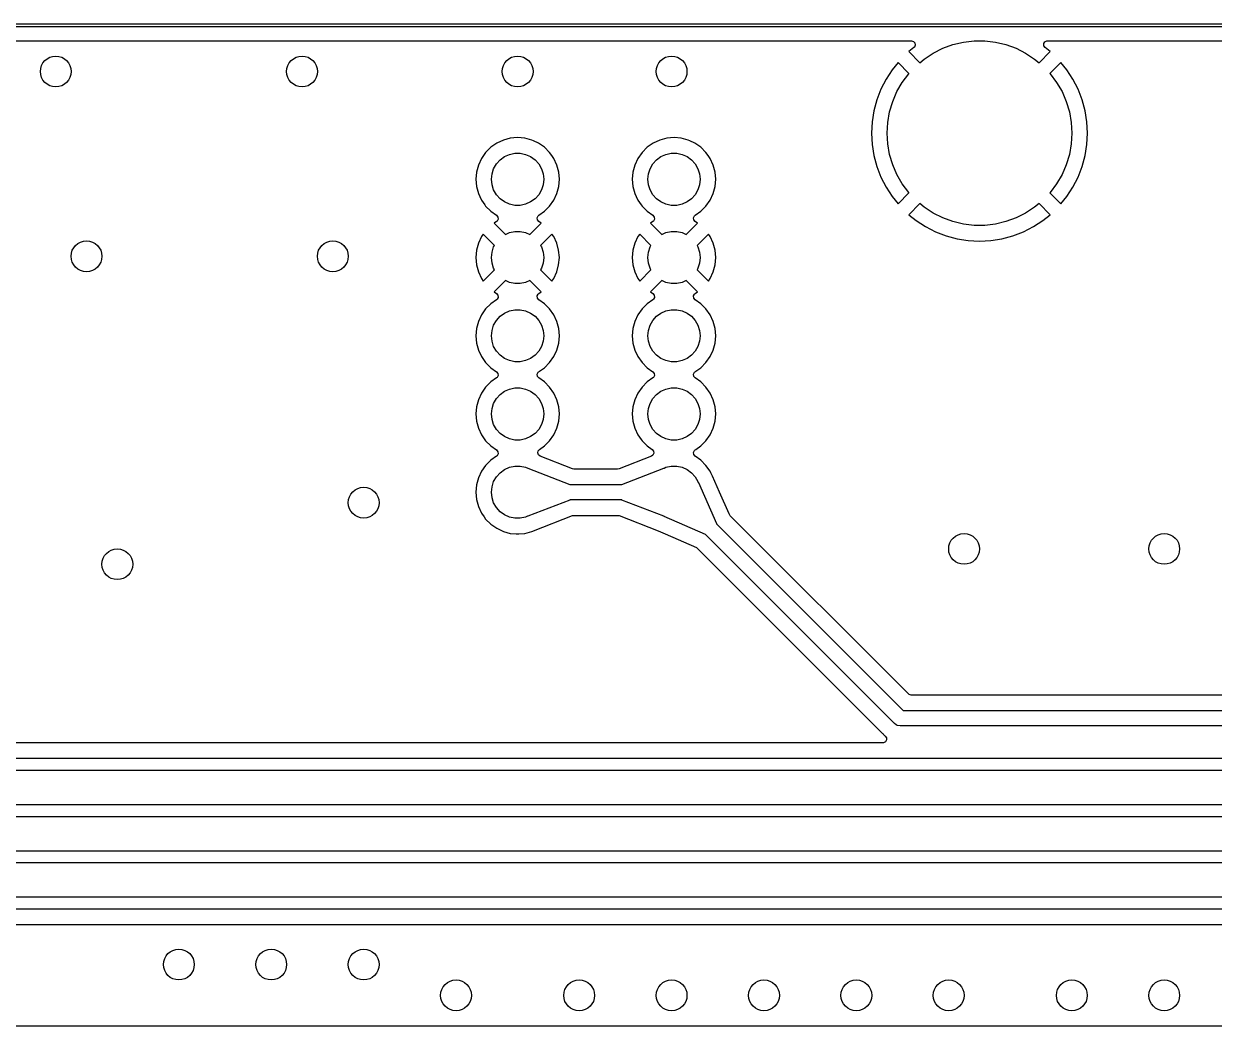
# Model space of a CAD drawing. Extents: x 0.1 to 11.5, y -4.3 to -1.1.
# Drawn here: x 8.306 to 9.828, y -2.382 to -1.1 of the extents above; entities that cross this region are included whole.
import ezdxf

# ---------------------------------------------------------------- set-up
doc = ezdxf.new("R2010")
doc.units = 0
doc.header["$MEASUREMENT"] = 0
doc.layers.add('BLACK', color=7, linetype='CONTINUOUS')

msp = doc.modelspace()

# ---------------------------------------------------------------- linework, layer by layer
at = {"layer": 'BLACK', "linetype": 'CONTINUOUS'}
for p, q in [((0.0787, -1.1004), (11.5354, -1.1004)), ((11.5335, -1.1043), (0.0807, -1.1043)), ((7.7247, -1.122), (9.4407, -1.122)), ((9.4407, -1.122), (9.4433, -1.1228)), ((9.4433, -1.1228), (9.4451, -1.1249)), ((9.4451, -1.1249), (9.4455, -1.1276)), ((9.4937, -1.127), (9.507, -1.1238)), ((9.507, -1.1238), (9.5207, -1.1222)), ((9.5207, -1.1222), (9.5344, -1.1222)), ((9.5344, -1.1222), (9.5481, -1.1238)), ((9.5481, -1.1238), (9.5614, -1.127)), ((9.6097, -1.1257), (9.6111, -1.1233)), ((9.6098, -1.1285), (9.6097, -1.1257)), ((9.6111, -1.1233), (9.6136, -1.1221)), ((9.6136, -1.1221), (9.6144, -1.122)), ((9.6144, -1.122), (11.3107, -1.122)), ((9.4437, -1.1307), (9.4373, -1.136)), ((9.4373, -1.136), (9.4514, -1.1501)), ((9.4444, -1.1301), (9.4437, -1.1307)), ((9.4455, -1.1276), (9.4444, -1.1301)), ((9.457, -1.1454), (9.4685, -1.1379)), ((9.4685, -1.1379), (9.4808, -1.1317)), ((9.4808, -1.1317), (9.4937, -1.127)), ((9.5614, -1.127), (9.5743, -1.1317)), ((9.5743, -1.1317), (9.5866, -1.1379)), ((9.5866, -1.1379), (9.5981, -1.1454)), ((9.6037, -1.1501), (9.6178, -1.136)), ((9.6114, -1.1307), (9.6098, -1.1285)), ((9.6178, -1.136), (9.6114, -1.1307)), ((9.4234, -1.1499), (9.4159, -1.1591)), ((9.4374, -1.1639), (9.4234, -1.1499)), ((9.4514, -1.1501), (9.457, -1.1454)), ((9.5981, -1.1454), (9.6037, -1.1501)), ((9.6318, -1.1499), (9.6177, -1.1639)), ((9.6392, -1.1591), (9.6318, -1.1499)), ((9.4081, -1.1712), (9.4015, -1.184)), ((9.4159, -1.1591), (9.4081, -1.1712)), ((9.4289, -1.1753), (9.4371, -1.1642)), ((9.4371, -1.1642), (9.4374, -1.1639)), ((9.6177, -1.1639), (9.618, -1.1642)), ((9.618, -1.1642), (9.6262, -1.1753)), ((9.6471, -1.1712), (9.6392, -1.1591)), ((9.6536, -1.184), (9.6471, -1.1712)), ((9.4015, -1.184), (9.3963, -1.1975)), ((9.4166, -1.1998), (9.422, -1.1871)), ((9.422, -1.1871), (9.4289, -1.1753)), ((9.6262, -1.1753), (9.6331, -1.1871)), ((9.6331, -1.1871), (9.6385, -1.1998)), ((9.6588, -1.1975), (9.6536, -1.184)), ((9.3963, -1.1975), (9.3926, -1.2115)), ((9.4126, -1.2129), (9.4166, -1.1998)), ((9.6385, -1.1998), (9.6425, -1.2129)), ((9.6625, -1.2115), (9.6588, -1.1975)), ((9.3926, -1.2115), (9.3903, -1.2257)), ((9.3926, -1.2115), (9.3926, -1.2115)), ((9.4102, -1.2264), (9.4126, -1.2129)), ((9.6425, -1.2129), (9.6449, -1.2264)), ((9.6648, -1.2257), (9.6625, -1.2115)), ((9.6625, -1.2115), (9.6625, -1.2115)), ((9.3903, -1.2257), (9.3896, -1.2402)), ((9.4094, -1.2402), (9.4102, -1.2264)), ((9.6449, -1.2264), (9.6457, -1.2402)), ((9.6655, -1.2402), (9.6648, -1.2257)), ((8.9277, -1.2467), (8.9188, -1.2491)), ((8.937, -1.2458), (8.9277, -1.2467)), ((8.9277, -1.2467), (8.9277, -1.2467)), ((8.9463, -1.2467), (8.937, -1.2458)), ((8.937, -1.2458), (8.937, -1.2458)), ((8.9553, -1.2491), (8.9463, -1.2467)), ((8.9463, -1.2467), (8.9463, -1.2467)), ((9.1277, -1.2467), (9.1188, -1.2491)), ((9.137, -1.2458), (9.1277, -1.2467)), ((9.1277, -1.2467), (9.1277, -1.2467)), ((9.1463, -1.2467), (9.137, -1.2458)), ((9.137, -1.2458), (9.137, -1.2458)), ((9.1553, -1.2491), (9.1463, -1.2467)), ((9.1463, -1.2467), (9.1463, -1.2467)), ((9.3896, -1.2402), (9.3896, -1.2402)), ((9.3896, -1.2402), (9.3903, -1.2546)), ((9.4102, -1.2539), (9.4094, -1.2402)), ((9.6457, -1.2402), (9.6449, -1.2539)), ((9.6648, -1.2546), (9.6655, -1.2402)), ((9.6655, -1.2402), (9.6655, -1.2402)), ((8.9027, -1.2583), (8.8961, -1.2649)), ((8.9103, -1.253), (8.9027, -1.2583)), ((8.9188, -1.2491), (8.9103, -1.253)), ((8.9103, -1.253), (8.9103, -1.253)), ((8.9188, -1.2491), (8.9188, -1.2491)), ((8.9574, -1.25), (8.9553, -1.2491)), ((8.9553, -1.2491), (8.9553, -1.2491)), ((8.9553, -1.2491), (8.9553, -1.2491)), ((8.9637, -1.253), (8.9574, -1.25)), ((8.9713, -1.2583), (8.9637, -1.253)), ((8.9637, -1.253), (8.9637, -1.253)), ((8.9779, -1.2649), (8.9713, -1.2583)), ((8.9713, -1.2583), (8.9713, -1.2583)), ((9.1027, -1.2583), (9.0961, -1.2649)), ((9.1103, -1.253), (9.1027, -1.2583)), ((9.1188, -1.2491), (9.1103, -1.253)), ((9.1103, -1.253), (9.1103, -1.253)), ((9.1188, -1.2491), (9.1188, -1.2491)), ((9.1574, -1.25), (9.1553, -1.2491)), ((9.1553, -1.2491), (9.1553, -1.2491)), ((9.1553, -1.2491), (9.1553, -1.2491)), ((9.1637, -1.253), (9.1574, -1.25)), ((9.1713, -1.2583), (9.1637, -1.253)), ((9.1637, -1.253), (9.1637, -1.253)), ((9.1779, -1.2649), (9.1713, -1.2583)), ((9.1713, -1.2583), (9.1713, -1.2583)), ((9.3903, -1.2546), (9.3926, -1.2688)), ((9.4126, -1.2674), (9.4102, -1.2539)), ((9.6449, -1.2539), (9.6425, -1.2674)), ((9.6625, -1.2688), (9.6648, -1.2546)), ((8.8908, -1.2725), (8.8869, -1.281)), ((8.8961, -1.2649), (8.8908, -1.2725)), ((8.8908, -1.2725), (8.8908, -1.2725)), ((8.9099, -1.2795), (8.9146, -1.2743)), ((8.9146, -1.2743), (8.9203, -1.2702)), ((8.9203, -1.2702), (8.9267, -1.2674)), ((8.9267, -1.2674), (8.9335, -1.2659)), ((8.9335, -1.2659), (8.9405, -1.2659)), ((8.9405, -1.2659), (8.9473, -1.2674)), ((8.9473, -1.2674), (8.9537, -1.2702)), ((8.9537, -1.2702), (8.9594, -1.2743)), ((8.9594, -1.2743), (8.9641, -1.2795)), ((8.9807, -1.2688), (8.9779, -1.2649)), ((8.9832, -1.2725), (8.9807, -1.2688)), ((8.9872, -1.281), (8.9832, -1.2725)), ((9.0908, -1.2725), (9.0869, -1.281)), ((9.0961, -1.2649), (9.0908, -1.2725)), ((9.0908, -1.2725), (9.0908, -1.2725)), ((9.1099, -1.2795), (9.1146, -1.2743)), ((9.1146, -1.2743), (9.1203, -1.2702)), ((9.1203, -1.2702), (9.1267, -1.2674)), ((9.1267, -1.2674), (9.1335, -1.2659)), ((9.1335, -1.2659), (9.1405, -1.2659)), ((9.1405, -1.2659), (9.1473, -1.2674)), ((9.1473, -1.2674), (9.1537, -1.2702)), ((9.1537, -1.2702), (9.1594, -1.2743)), ((9.1594, -1.2743), (9.1641, -1.2795)), ((9.1807, -1.2688), (9.1779, -1.2649)), ((9.1832, -1.2725), (9.1807, -1.2688)), ((9.1872, -1.281), (9.1832, -1.2725)), ((9.3926, -1.2688), (9.3926, -1.2688)), ((9.3926, -1.2688), (9.3963, -1.2828)), ((9.4166, -1.2806), (9.4126, -1.2674)), ((9.6425, -1.2674), (9.6385, -1.2806)), ((9.6588, -1.2828), (9.6625, -1.2688)), ((9.6625, -1.2688), (9.6625, -1.2688)), ((8.8844, -1.2899), (8.8836, -1.2992)), ((8.8869, -1.281), (8.8844, -1.2899)), ((8.8844, -1.2899), (8.8844, -1.2899)), ((8.8869, -1.281), (8.8869, -1.281)), ((8.9035, -1.2992), (8.9043, -1.2923)), ((8.9043, -1.2923), (8.9064, -1.2856)), ((8.9064, -1.2856), (8.9099, -1.2795)), ((8.9641, -1.2795), (8.9676, -1.2856)), ((8.9676, -1.2856), (8.9697, -1.2923)), ((8.9697, -1.2923), (8.9705, -1.2992)), ((8.9896, -1.2899), (8.9872, -1.281)), ((8.9904, -1.2992), (8.9896, -1.2899)), ((9.0844, -1.2899), (9.0836, -1.2992)), ((9.0869, -1.281), (9.0844, -1.2899)), ((9.0844, -1.2899), (9.0844, -1.2899)), ((9.0869, -1.281), (9.0869, -1.281)), ((9.1035, -1.2992), (9.1043, -1.2923)), ((9.1043, -1.2923), (9.1064, -1.2856)), ((9.1064, -1.2856), (9.1099, -1.2795)), ((9.1641, -1.2795), (9.1676, -1.2856)), ((9.1676, -1.2856), (9.1697, -1.2923)), ((9.1697, -1.2923), (9.1705, -1.2992)), ((9.1896, -1.2899), (9.1872, -1.281)), ((9.1904, -1.2992), (9.1896, -1.2899)), ((9.3963, -1.2828), (9.4015, -1.2963)), ((9.422, -1.2932), (9.4166, -1.2806)), ((9.4289, -1.3051), (9.422, -1.2932)), ((9.6331, -1.2932), (9.6262, -1.3051)), ((9.6385, -1.2806), (9.6331, -1.2932)), ((9.6536, -1.2963), (9.6588, -1.2828)), ((8.8836, -1.2992), (8.8836, -1.2992)), ((8.8836, -1.2992), (8.8844, -1.3085)), ((8.8844, -1.3085), (8.8844, -1.3085)), ((8.8844, -1.3085), (8.8869, -1.3175)), ((8.9043, -1.3062), (8.9035, -1.2992)), ((8.9064, -1.3128), (8.9043, -1.3062)), ((8.9697, -1.3062), (8.9676, -1.3128)), ((8.9705, -1.2992), (8.9697, -1.3062)), ((8.9872, -1.3175), (8.9896, -1.3085)), ((8.9896, -1.3085), (8.9904, -1.2992)), ((9.0836, -1.2992), (9.0836, -1.2992)), ((9.0836, -1.2992), (9.0844, -1.3085)), ((9.0844, -1.3085), (9.0844, -1.3085)), ((9.0844, -1.3085), (9.0869, -1.3175)), ((9.1043, -1.3062), (9.1035, -1.2992)), ((9.1064, -1.3128), (9.1043, -1.3062)), ((9.1697, -1.3062), (9.1676, -1.3128)), ((9.1705, -1.2992), (9.1697, -1.3062)), ((9.1872, -1.3175), (9.1896, -1.3085)), ((9.1896, -1.3085), (9.1904, -1.2992)), ((9.4015, -1.2963), (9.4081, -1.3091)), ((9.4371, -1.3161), (9.4289, -1.3051)), ((9.6262, -1.3051), (9.618, -1.3161)), ((9.6471, -1.3091), (9.6536, -1.2963)), ((8.8869, -1.3175), (8.8869, -1.3175)), ((8.8869, -1.3175), (8.8869, -1.3175)), ((8.8869, -1.3175), (8.8886, -1.3213)), ((8.8886, -1.3213), (8.8908, -1.3259)), ((8.9099, -1.3189), (8.9064, -1.3128)), ((8.9146, -1.3241), (8.9099, -1.3189)), ((8.9203, -1.3282), (8.9146, -1.3241)), ((8.9594, -1.3241), (8.9537, -1.3282)), ((8.9641, -1.3189), (8.9594, -1.3241)), ((8.9676, -1.3128), (8.9641, -1.3189)), ((8.9832, -1.3259), (8.9872, -1.3175)), ((9.0869, -1.3175), (9.0869, -1.3175)), ((9.0869, -1.3175), (9.0869, -1.3175)), ((9.0869, -1.3175), (9.0886, -1.3213)), ((9.0886, -1.3213), (9.0908, -1.3259)), ((9.1099, -1.3189), (9.1064, -1.3128)), ((9.1146, -1.3241), (9.1099, -1.3189)), ((9.1203, -1.3282), (9.1146, -1.3241)), ((9.1594, -1.3241), (9.1537, -1.3282)), ((9.1641, -1.3189), (9.1594, -1.3241)), ((9.1676, -1.3128), (9.1641, -1.3189)), ((9.1832, -1.3259), (9.1872, -1.3175)), ((9.4081, -1.3091), (9.4159, -1.3213)), ((9.4159, -1.3213), (9.4234, -1.3304)), ((9.4234, -1.3304), (9.4374, -1.3164)), ((9.4374, -1.3164), (9.4371, -1.3161)), ((9.618, -1.3161), (9.6177, -1.3164)), ((9.6177, -1.3164), (9.6318, -1.3304)), ((9.6318, -1.3304), (9.6392, -1.3213)), ((9.6392, -1.3213), (9.6471, -1.3091)), ((8.8908, -1.3259), (8.8908, -1.3259)), ((8.8908, -1.3259), (8.8951, -1.332)), ((8.8951, -1.332), (8.8961, -1.3335)), ((8.8961, -1.3335), (8.9027, -1.3401)), ((8.9267, -1.331), (8.9203, -1.3282)), ((8.9335, -1.3325), (8.9267, -1.331)), ((8.9405, -1.3325), (8.9335, -1.3325)), ((8.9473, -1.331), (8.9405, -1.3325)), ((8.9537, -1.3282), (8.9473, -1.331)), ((8.9713, -1.3401), (8.9779, -1.3335)), ((8.9779, -1.3335), (8.9832, -1.3259)), ((9.0908, -1.3259), (9.0908, -1.3259)), ((9.0908, -1.3259), (9.0951, -1.332)), ((9.0951, -1.332), (9.0961, -1.3335)), ((9.0961, -1.3335), (9.1027, -1.3401)), ((9.1267, -1.331), (9.1203, -1.3282)), ((9.1335, -1.3325), (9.1267, -1.331)), ((9.1405, -1.3325), (9.1335, -1.3325)), ((9.1473, -1.331), (9.1405, -1.3325)), ((9.1537, -1.3282), (9.1473, -1.331)), ((9.1713, -1.3401), (9.1779, -1.3335)), ((9.1779, -1.3335), (9.1832, -1.3259)), ((9.4514, -1.3302), (9.4373, -1.3444)), ((9.457, -1.3349), (9.4514, -1.3302)), ((9.4685, -1.3424), (9.457, -1.3349)), ((9.5981, -1.3349), (9.5866, -1.3424)), ((9.6037, -1.3302), (9.5981, -1.3349)), ((9.6178, -1.3444), (9.6037, -1.3302)), ((9.6318, -1.3304), (9.6318, -1.3304)), ((8.9027, -1.3401), (8.91, -1.3452)), ((8.91, -1.3532), (8.907, -1.3553)), ((8.91, -1.3452), (8.9117, -1.3474)), ((8.9108, -1.3526), (8.91, -1.3532)), ((8.912, -1.3501), (8.9108, -1.3526)), ((8.9117, -1.3474), (8.912, -1.3501)), ((8.962, -1.3483), (8.9632, -1.3459)), ((8.9623, -1.3511), (8.962, -1.3483)), ((8.964, -1.3532), (8.9623, -1.3511)), ((8.9632, -1.3459), (8.964, -1.3452)), ((8.964, -1.3452), (8.9713, -1.3401)), ((8.967, -1.3553), (8.964, -1.3532)), ((9.1027, -1.3401), (9.11, -1.3452)), ((9.11, -1.3532), (9.107, -1.3553)), ((9.11, -1.3452), (9.1117, -1.3474)), ((9.1108, -1.3526), (9.11, -1.3532)), ((9.112, -1.3501), (9.1108, -1.3526)), ((9.1117, -1.3474), (9.112, -1.3501)), ((9.162, -1.3483), (9.1632, -1.3459)), ((9.1623, -1.3511), (9.162, -1.3483)), ((9.164, -1.3532), (9.1623, -1.3511)), ((9.1632, -1.3459), (9.164, -1.3452)), ((9.164, -1.3452), (9.1713, -1.3401)), ((9.167, -1.3553), (9.164, -1.3532)), ((9.4373, -1.3444), (9.4465, -1.3518)), ((9.4465, -1.3518), (9.4586, -1.3597)), ((9.4808, -1.3486), (9.4685, -1.3424)), ((9.4937, -1.3533), (9.4808, -1.3486)), ((9.507, -1.3565), (9.4937, -1.3533)), ((9.5614, -1.3533), (9.5481, -1.3565)), ((9.5743, -1.3486), (9.5614, -1.3533)), ((9.5866, -1.3424), (9.5743, -1.3486)), ((9.5966, -1.3597), (9.6087, -1.3518)), ((9.6087, -1.3518), (9.6178, -1.3444)), ((9.6178, -1.3444), (9.6178, -1.3444)), ((8.8931, -1.3692), (8.8908, -1.3725)), ((8.9075, -1.3837), (8.8931, -1.3692)), ((8.907, -1.3553), (8.907, -1.3553)), ((8.907, -1.3553), (8.9214, -1.3697)), ((8.9214, -1.3697), (8.9267, -1.3674)), ((8.9267, -1.3674), (8.9335, -1.3659)), ((8.9335, -1.3659), (8.9405, -1.3659)), ((8.9405, -1.3659), (8.9473, -1.3674)), ((8.9473, -1.3674), (8.9526, -1.3697)), ((8.9526, -1.3697), (8.967, -1.3553)), ((8.9809, -1.3692), (8.9665, -1.3837)), ((8.967, -1.3553), (8.967, -1.3553)), ((8.9832, -1.3725), (8.9809, -1.3692)), ((8.9809, -1.3692), (8.9809, -1.3692)), ((9.0931, -1.3692), (9.0908, -1.3725)), ((9.1075, -1.3837), (9.0931, -1.3692)), ((9.0931, -1.3692), (9.0931, -1.3692)), ((9.107, -1.3553), (9.107, -1.3553)), ((9.107, -1.3553), (9.1214, -1.3697)), ((9.1214, -1.3697), (9.1267, -1.3674)), ((9.1267, -1.3674), (9.1335, -1.3659)), ((9.1335, -1.3659), (9.1405, -1.3659)), ((9.1405, -1.3659), (9.1473, -1.3674)), ((9.1473, -1.3674), (9.1526, -1.3697)), ((9.1526, -1.3697), (9.167, -1.3553)), ((9.1809, -1.3692), (9.1665, -1.3837)), ((9.167, -1.3553), (9.167, -1.3553)), ((9.1832, -1.3725), (9.1809, -1.3692)), ((9.1809, -1.3692), (9.1809, -1.3692)), ((9.4586, -1.3597), (9.4714, -1.3662)), ((9.4714, -1.3662), (9.4849, -1.3714)), ((9.5207, -1.3581), (9.507, -1.3565)), ((9.5344, -1.3581), (9.5207, -1.3581)), ((9.5481, -1.3565), (9.5344, -1.3581)), ((9.5702, -1.3714), (9.5837, -1.3662)), ((9.5837, -1.3662), (9.5966, -1.3597)), ((8.8869, -1.381), (8.8845, -1.3899)), ((8.8908, -1.3725), (8.8869, -1.381)), ((8.8869, -1.381), (8.8869, -1.381)), ((8.9064, -1.3856), (8.9075, -1.3837)), ((8.9665, -1.3837), (8.9676, -1.3856)), ((8.9871, -1.381), (8.9832, -1.3725)), ((8.9832, -1.3725), (8.9832, -1.3725)), ((8.9895, -1.3899), (8.9871, -1.381)), ((8.9871, -1.381), (8.9871, -1.381)), ((9.0869, -1.381), (9.0845, -1.3899)), ((9.0908, -1.3725), (9.0869, -1.381)), ((9.0869, -1.381), (9.0869, -1.381)), ((9.1064, -1.3856), (9.1075, -1.3837)), ((9.1665, -1.3837), (9.1676, -1.3856)), ((9.1871, -1.381), (9.1832, -1.3725)), ((9.1832, -1.3725), (9.1832, -1.3725)), ((9.1895, -1.3899), (9.1871, -1.381)), ((9.1871, -1.381), (9.1871, -1.381)), ((9.4849, -1.3714), (9.4989, -1.3751)), ((9.4989, -1.3751), (9.5131, -1.3774)), ((9.5131, -1.3774), (9.5276, -1.3781)), ((9.5276, -1.3781), (9.542, -1.3774)), ((9.5276, -1.3781), (9.5276, -1.3781)), ((9.542, -1.3774), (9.5562, -1.3751)), ((9.5562, -1.3751), (9.5702, -1.3714)), ((9.5562, -1.3751), (9.5562, -1.3751)), ((8.8845, -1.3899), (8.8837, -1.3992)), ((8.8837, -1.3992), (8.8837, -1.3992)), ((8.8837, -1.3992), (8.8845, -1.4085)), ((8.8845, -1.3899), (8.8845, -1.3899)), ((8.9035, -1.3992), (8.9043, -1.3923)), ((8.9043, -1.4062), (8.9035, -1.3992)), ((8.9043, -1.3923), (8.9064, -1.3856)), ((8.9676, -1.3856), (8.9697, -1.3923)), ((8.9697, -1.3923), (8.9705, -1.3992)), ((8.9705, -1.3992), (8.9697, -1.4062)), ((8.9904, -1.3992), (8.9895, -1.3899)), ((8.9895, -1.3899), (8.9895, -1.3899)), ((8.9895, -1.4085), (8.9904, -1.3992)), ((8.9904, -1.3992), (8.9904, -1.3992)), ((9.0845, -1.3899), (9.0837, -1.3992)), ((9.0837, -1.3992), (9.0837, -1.3992)), ((9.0837, -1.3992), (9.0845, -1.4085)), ((9.0845, -1.3899), (9.0845, -1.3899)), ((9.1035, -1.3992), (9.1043, -1.3923)), ((9.1043, -1.4062), (9.1035, -1.3992)), ((9.1043, -1.3923), (9.1064, -1.3856)), ((9.1676, -1.3856), (9.1697, -1.3923)), ((9.1697, -1.3923), (9.1705, -1.3992)), ((9.1705, -1.3992), (9.1697, -1.4062)), ((9.1904, -1.3992), (9.1895, -1.3899)), ((9.1895, -1.3899), (9.1895, -1.3899)), ((9.1895, -1.4085), (9.1904, -1.3992)), ((9.1904, -1.3992), (9.1904, -1.3992)), ((8.8845, -1.4085), (8.8845, -1.4085)), ((8.8845, -1.4085), (8.8869, -1.4175)), ((8.8931, -1.4292), (8.9075, -1.4148)), ((8.9064, -1.4128), (8.9043, -1.4062)), ((8.9075, -1.4148), (8.9064, -1.4128)), ((8.9676, -1.4128), (8.9665, -1.4148)), ((8.9665, -1.4148), (8.9809, -1.4292)), ((8.9697, -1.4062), (8.9676, -1.4128)), ((8.9871, -1.4175), (8.9895, -1.4085)), ((8.9895, -1.4085), (8.9895, -1.4085)), ((9.0845, -1.4085), (9.0845, -1.4085)), ((9.0845, -1.4085), (9.0869, -1.4175)), ((9.0931, -1.4292), (9.1075, -1.4148)), ((9.1064, -1.4128), (9.1043, -1.4062)), ((9.1075, -1.4148), (9.1064, -1.4128)), ((9.1676, -1.4128), (9.1665, -1.4148)), ((9.1665, -1.4148), (9.1809, -1.4292)), ((9.1697, -1.4062), (9.1676, -1.4128)), ((9.1871, -1.4175), (9.1895, -1.4085)), ((9.1895, -1.4085), (9.1895, -1.4085)), ((8.8869, -1.4175), (8.8869, -1.4175)), ((8.8869, -1.4175), (8.8908, -1.4259)), ((8.8908, -1.4259), (8.8908, -1.4259)), ((8.8908, -1.4259), (8.8931, -1.4292)), ((8.8931, -1.4292), (8.8931, -1.4292)), ((8.9214, -1.4287), (8.907, -1.4431)), ((8.9267, -1.431), (8.9214, -1.4287)), ((8.9526, -1.4287), (8.9473, -1.431)), ((8.967, -1.4431), (8.9526, -1.4287)), ((8.9809, -1.4292), (8.9832, -1.4259)), ((8.9809, -1.4292), (8.9809, -1.4292)), ((8.9832, -1.4259), (8.9871, -1.4175)), ((8.9832, -1.4259), (8.9832, -1.4259)), ((8.9871, -1.4175), (8.9871, -1.4175)), ((9.0869, -1.4175), (9.0869, -1.4175)), ((9.0869, -1.4175), (9.0908, -1.4259)), ((9.0908, -1.4259), (9.0908, -1.4259)), ((9.0908, -1.4259), (9.0931, -1.4292)), ((9.0931, -1.4292), (9.0931, -1.4292)), ((9.1214, -1.4287), (9.107, -1.4431)), ((9.1267, -1.431), (9.1214, -1.4287)), ((9.1526, -1.4287), (9.1473, -1.431)), ((9.167, -1.4431), (9.1526, -1.4287)), ((9.1809, -1.4292), (9.1832, -1.4259)), ((9.1809, -1.4292), (9.1809, -1.4292)), ((9.1832, -1.4259), (9.1871, -1.4175)), ((9.1832, -1.4259), (9.1832, -1.4259)), ((9.1871, -1.4175), (9.1871, -1.4175)), ((8.907, -1.4431), (8.91, -1.4452)), ((8.91, -1.4452), (8.9117, -1.4474)), ((8.9335, -1.4325), (8.9267, -1.431)), ((8.9405, -1.4325), (8.9335, -1.4325)), ((8.9473, -1.431), (8.9405, -1.4325)), ((8.962, -1.4483), (8.9632, -1.4459)), ((8.9632, -1.4459), (8.964, -1.4452)), ((8.964, -1.4452), (8.967, -1.4431)), ((9.107, -1.4431), (9.11, -1.4452)), ((9.11, -1.4452), (9.1117, -1.4474)), ((9.1335, -1.4325), (9.1267, -1.431)), ((9.1405, -1.4325), (9.1335, -1.4325)), ((9.1473, -1.431), (9.1405, -1.4325)), ((9.162, -1.4483), (9.1632, -1.4459)), ((9.1632, -1.4459), (9.164, -1.4452)), ((9.164, -1.4452), (9.167, -1.4431)), ((8.9027, -1.4583), (8.8961, -1.4649)), ((8.91, -1.4532), (8.9027, -1.4583)), ((8.9108, -1.4525), (8.91, -1.4532)), ((8.912, -1.4501), (8.9108, -1.4525)), ((8.9117, -1.4474), (8.912, -1.4501)), ((8.9623, -1.4511), (8.962, -1.4483)), ((8.964, -1.4532), (8.9623, -1.4511)), ((8.9713, -1.4583), (8.964, -1.4532)), ((8.9779, -1.4649), (8.9713, -1.4583)), ((8.9713, -1.4583), (8.9713, -1.4583)), ((9.1027, -1.4583), (9.0961, -1.4649)), ((9.11, -1.4532), (9.1027, -1.4583)), ((9.1108, -1.4525), (9.11, -1.4532)), ((9.112, -1.4501), (9.1108, -1.4525)), ((9.1117, -1.4474), (9.112, -1.4501)), ((9.1623, -1.4511), (9.162, -1.4483)), ((9.164, -1.4532), (9.1623, -1.4511)), ((9.1713, -1.4583), (9.164, -1.4532)), ((9.1779, -1.4649), (9.1713, -1.4583)), ((9.1713, -1.4583), (9.1713, -1.4583)), ((8.8908, -1.4725), (8.8869, -1.481)), ((8.8961, -1.4649), (8.8908, -1.4725)), ((8.8908, -1.4725), (8.8908, -1.4725)), ((8.9099, -1.4795), (8.9146, -1.4743)), ((8.9146, -1.4743), (8.9203, -1.4702)), ((8.9203, -1.4702), (8.9267, -1.4674)), ((8.9267, -1.4674), (8.9335, -1.4659)), ((8.9335, -1.4659), (8.9405, -1.4659)), ((8.9405, -1.4659), (8.9473, -1.4674)), ((8.9473, -1.4674), (8.9537, -1.4702)), ((8.9537, -1.4702), (8.9594, -1.4743)), ((8.9594, -1.4743), (8.9641, -1.4795)), ((8.9832, -1.4725), (8.9779, -1.4649)), ((8.9779, -1.4649), (8.9779, -1.4649)), ((8.9872, -1.481), (8.9832, -1.4725)), ((9.0908, -1.4725), (9.0869, -1.481)), ((9.0961, -1.4649), (9.0908, -1.4725)), ((9.0908, -1.4725), (9.0908, -1.4725)), ((9.1099, -1.4795), (9.1146, -1.4743)), ((9.1146, -1.4743), (9.1203, -1.4702)), ((9.1203, -1.4702), (9.1267, -1.4674)), ((9.1267, -1.4674), (9.1335, -1.4659)), ((9.1335, -1.4659), (9.1405, -1.4659)), ((9.1405, -1.4659), (9.1473, -1.4674)), ((9.1473, -1.4674), (9.1537, -1.4702)), ((9.1537, -1.4702), (9.1594, -1.4743)), ((9.1594, -1.4743), (9.1641, -1.4795)), ((9.1832, -1.4725), (9.1779, -1.4649)), ((9.1779, -1.4649), (9.1779, -1.4649)), ((9.1872, -1.481), (9.1832, -1.4725)), ((8.8844, -1.4899), (8.8836, -1.4992)), ((8.8869, -1.481), (8.8844, -1.4899)), ((8.8844, -1.4899), (8.8844, -1.4899)), ((8.8869, -1.481), (8.8869, -1.481)), ((8.9043, -1.4923), (8.9064, -1.4856)), ((8.9064, -1.4856), (8.9099, -1.4795)), ((8.9641, -1.4795), (8.9676, -1.4856)), ((8.9676, -1.4856), (8.9697, -1.4923)), ((8.9896, -1.4899), (8.9872, -1.481)), ((8.9904, -1.4992), (8.9896, -1.4899)), ((9.0844, -1.4899), (9.0836, -1.4992)), ((9.0869, -1.481), (9.0844, -1.4899)), ((9.0844, -1.4899), (9.0844, -1.4899)), ((9.0869, -1.481), (9.0869, -1.481)), ((9.1043, -1.4923), (9.1064, -1.4856)), ((9.1064, -1.4856), (9.1099, -1.4795)), ((9.1641, -1.4795), (9.1676, -1.4856)), ((9.1676, -1.4856), (9.1697, -1.4923)), ((9.1896, -1.4899), (9.1872, -1.481)), ((9.1904, -1.4992), (9.1896, -1.4899)), ((8.8836, -1.4992), (8.8836, -1.4992)), ((8.8836, -1.4992), (8.8844, -1.5085)), ((8.9035, -1.4992), (8.9043, -1.4923)), ((8.9043, -1.5062), (8.9035, -1.4992)), ((8.9064, -1.5128), (8.9043, -1.5062)), ((8.9697, -1.5062), (8.9676, -1.5128)), ((8.9697, -1.4923), (8.9705, -1.4992)), ((8.9705, -1.4992), (8.9697, -1.5062)), ((8.9896, -1.5085), (8.9904, -1.4992)), ((9.0836, -1.4992), (9.0836, -1.4992)), ((9.0836, -1.4992), (9.0844, -1.5085)), ((9.1035, -1.4992), (9.1043, -1.4923)), ((9.1043, -1.5062), (9.1035, -1.4992)), ((9.1064, -1.5128), (9.1043, -1.5062)), ((9.1697, -1.5062), (9.1676, -1.5128)), ((9.1697, -1.4923), (9.1705, -1.4992)), ((9.1705, -1.4992), (9.1697, -1.5062)), ((9.1896, -1.5085), (9.1904, -1.4992)), ((8.8844, -1.5085), (8.8844, -1.5085)), ((8.8844, -1.5085), (8.8869, -1.5175)), ((8.8869, -1.5175), (8.8869, -1.5175)), ((8.8869, -1.5175), (8.8869, -1.5175)), ((8.8869, -1.5175), (8.8908, -1.5259)), ((8.9099, -1.5189), (8.9064, -1.5128)), ((8.9146, -1.5241), (8.9099, -1.5189)), ((8.9641, -1.5189), (8.9594, -1.5241)), ((8.9676, -1.5128), (8.9641, -1.5189)), ((8.9832, -1.5259), (8.9872, -1.5175)), ((8.9872, -1.5175), (8.9896, -1.5085)), ((9.0844, -1.5085), (9.0844, -1.5085)), ((9.0844, -1.5085), (9.0869, -1.5175)), ((9.0869, -1.5175), (9.0869, -1.5175)), ((9.0869, -1.5175), (9.0869, -1.5175)), ((9.0869, -1.5175), (9.0908, -1.5259)), ((9.1099, -1.5189), (9.1064, -1.5128)), ((9.1146, -1.5241), (9.1099, -1.5189)), ((9.1641, -1.5189), (9.1594, -1.5241)), ((9.1676, -1.5128), (9.1641, -1.5189)), ((9.1832, -1.5259), (9.1872, -1.5175)), ((9.1872, -1.5175), (9.1896, -1.5085)), ((8.8908, -1.5259), (8.8908, -1.5259)), ((8.8908, -1.5259), (8.8961, -1.5335)), ((8.8961, -1.5335), (8.8961, -1.5335)), ((8.8961, -1.5335), (8.9027, -1.5401)), ((8.9203, -1.5282), (8.9146, -1.5241)), ((8.9267, -1.531), (8.9203, -1.5282)), ((8.9335, -1.5325), (8.9267, -1.531)), ((8.9405, -1.5325), (8.9335, -1.5325)), ((8.9473, -1.531), (8.9405, -1.5325)), ((8.9537, -1.5282), (8.9473, -1.531)), ((8.9594, -1.5241), (8.9537, -1.5282)), ((8.9713, -1.5401), (8.9779, -1.5335)), ((8.9779, -1.5335), (8.9832, -1.5259)), ((9.0908, -1.5259), (9.0908, -1.5259)), ((9.0908, -1.5259), (9.0961, -1.5335)), ((9.0961, -1.5335), (9.0961, -1.5335)), ((9.0961, -1.5335), (9.1027, -1.5401)), ((9.1203, -1.5282), (9.1146, -1.5241)), ((9.1267, -1.531), (9.1203, -1.5282)), ((9.1335, -1.5325), (9.1267, -1.531)), ((9.1405, -1.5325), (9.1335, -1.5325)), ((9.1473, -1.531), (9.1405, -1.5325)), ((9.1537, -1.5282), (9.1473, -1.531)), ((9.1594, -1.5241), (9.1537, -1.5282)), ((9.1713, -1.5401), (9.1779, -1.5335)), ((9.1779, -1.5335), (9.1832, -1.5259)), ((8.9027, -1.5401), (8.9027, -1.5401)), ((8.9027, -1.5401), (8.91, -1.5452)), ((8.91, -1.5452), (8.9117, -1.5474)), ((8.912, -1.5501), (8.9108, -1.5526)), ((8.9117, -1.5474), (8.912, -1.5501)), ((8.962, -1.5483), (8.9632, -1.5459)), ((8.9623, -1.5511), (8.962, -1.5483)), ((8.964, -1.5532), (8.9623, -1.5511)), ((8.9632, -1.5459), (8.964, -1.5452)), ((8.964, -1.5452), (8.9649, -1.5446)), ((8.9649, -1.5446), (8.9713, -1.5401)), ((9.1027, -1.5401), (9.1027, -1.5401)), ((9.1027, -1.5401), (9.11, -1.5452)), ((9.11, -1.5452), (9.1117, -1.5474)), ((9.112, -1.5501), (9.1108, -1.5526)), ((9.1117, -1.5474), (9.112, -1.5501)), ((9.162, -1.5483), (9.1632, -1.5459)), ((9.1623, -1.5511), (9.162, -1.5483)), ((9.164, -1.5532), (9.1623, -1.5511)), ((9.1632, -1.5459), (9.164, -1.5452)), ((9.164, -1.5452), (9.1649, -1.5446)), ((9.1649, -1.5446), (9.1713, -1.5401)), ((8.8961, -1.5649), (8.8908, -1.5725)), ((8.9027, -1.5583), (8.8961, -1.5649)), ((8.91, -1.5532), (8.9027, -1.5583)), ((8.9108, -1.5526), (8.91, -1.5532)), ((8.9203, -1.5702), (8.9267, -1.5674)), ((8.9267, -1.5674), (8.9335, -1.5659)), ((8.9335, -1.5659), (8.9405, -1.5659)), ((8.9405, -1.5659), (8.9473, -1.5674)), ((8.9473, -1.5674), (8.9537, -1.5702)), ((8.9713, -1.5583), (8.964, -1.5532)), ((8.9779, -1.5649), (8.9713, -1.5583)), ((8.9713, -1.5583), (8.9713, -1.5583)), ((8.9832, -1.5725), (8.9779, -1.5649)), ((8.9779, -1.5649), (8.9779, -1.5649)), ((9.0961, -1.5649), (9.0908, -1.5725)), ((9.1027, -1.5583), (9.0961, -1.5649)), ((9.11, -1.5532), (9.1027, -1.5583)), ((9.1108, -1.5526), (9.11, -1.5532)), ((9.1203, -1.5702), (9.1267, -1.5674)), ((9.1267, -1.5674), (9.1335, -1.5659)), ((9.1335, -1.5659), (9.1405, -1.5659)), ((9.1405, -1.5659), (9.1473, -1.5674)), ((9.1473, -1.5674), (9.1537, -1.5702)), ((9.1713, -1.5583), (9.164, -1.5532)), ((9.1779, -1.5649), (9.1713, -1.5583)), ((9.1713, -1.5583), (9.1713, -1.5583)), ((9.1832, -1.5725), (9.1779, -1.5649)), ((9.1779, -1.5649), (9.1779, -1.5649)), ((8.8869, -1.581), (8.8844, -1.5899)), ((8.8908, -1.5725), (8.8869, -1.581)), ((8.8869, -1.581), (8.8869, -1.581)), ((8.8908, -1.5725), (8.8908, -1.5725)), ((8.9064, -1.5856), (8.9099, -1.5795)), ((8.9099, -1.5795), (8.9146, -1.5743)), ((8.9146, -1.5743), (8.9203, -1.5702)), ((8.9537, -1.5702), (8.9594, -1.5743)), ((8.9594, -1.5743), (8.9641, -1.5795)), ((8.9641, -1.5795), (8.9676, -1.5856)), ((8.9872, -1.581), (8.9832, -1.5725)), ((8.9896, -1.5899), (8.9872, -1.581)), ((9.0869, -1.581), (9.0844, -1.5899)), ((9.0908, -1.5725), (9.0869, -1.581)), ((9.0869, -1.581), (9.0869, -1.581)), ((9.0908, -1.5725), (9.0908, -1.5725)), ((9.1064, -1.5856), (9.1099, -1.5795)), ((9.1099, -1.5795), (9.1146, -1.5743)), ((9.1146, -1.5743), (9.1203, -1.5702)), ((9.1537, -1.5702), (9.1594, -1.5743)), ((9.1594, -1.5743), (9.1641, -1.5795)), ((9.1641, -1.5795), (9.1676, -1.5856)), ((9.1872, -1.581), (9.1832, -1.5725)), ((9.1896, -1.5899), (9.1872, -1.581)), ((8.8844, -1.5899), (8.8836, -1.5992)), ((8.8844, -1.5899), (8.8844, -1.5899)), ((8.9035, -1.5992), (8.9043, -1.5923)), ((8.9043, -1.5923), (8.9064, -1.5856)), ((8.9676, -1.5856), (8.9697, -1.5923)), ((8.9697, -1.5923), (8.9705, -1.5992)), ((8.9904, -1.5992), (8.9896, -1.5899)), ((9.0844, -1.5899), (9.0836, -1.5992)), ((9.0844, -1.5899), (9.0844, -1.5899)), ((9.1035, -1.5992), (9.1043, -1.5923)), ((9.1043, -1.5923), (9.1064, -1.5856)), ((9.1676, -1.5856), (9.1697, -1.5923)), ((9.1697, -1.5923), (9.1705, -1.5992)), ((9.1904, -1.5992), (9.1896, -1.5899)), ((8.8836, -1.5992), (8.8836, -1.5992)), ((8.8836, -1.5992), (8.8844, -1.6085)), ((8.8844, -1.6085), (8.8844, -1.6085)), ((8.8844, -1.6085), (8.8869, -1.6175)), ((8.9043, -1.6062), (8.9035, -1.5992)), ((8.9064, -1.6128), (8.9043, -1.6062)), ((8.9099, -1.6189), (8.9064, -1.6128)), ((8.9676, -1.6128), (8.9641, -1.6189)), ((8.9697, -1.6062), (8.9676, -1.6128)), ((8.9705, -1.5992), (8.9697, -1.6062)), ((8.9872, -1.6175), (8.9896, -1.6085)), ((8.9896, -1.6085), (8.9904, -1.5992)), ((9.0836, -1.5992), (9.0836, -1.5992)), ((9.0836, -1.5992), (9.0844, -1.6085)), ((9.0844, -1.6085), (9.0844, -1.6085)), ((9.0844, -1.6085), (9.0869, -1.6175)), ((9.1043, -1.6062), (9.1035, -1.5992)), ((9.1064, -1.6128), (9.1043, -1.6062)), ((9.1099, -1.6189), (9.1064, -1.6128)), ((9.1676, -1.6128), (9.1641, -1.6189)), ((9.1697, -1.6062), (9.1676, -1.6128)), ((9.1705, -1.5992), (9.1697, -1.6062)), ((9.1872, -1.6175), (9.1896, -1.6085)), ((9.1896, -1.6085), (9.1904, -1.5992)), ((8.8869, -1.6175), (8.8869, -1.6175)), ((8.8869, -1.6175), (8.8869, -1.6175)), ((8.8869, -1.6175), (8.8908, -1.6259)), ((8.8908, -1.6259), (8.8908, -1.6259)), ((8.8908, -1.6259), (8.8961, -1.6335)), ((8.9146, -1.6241), (8.9099, -1.6189)), ((8.9203, -1.6282), (8.9146, -1.6241)), ((8.9267, -1.631), (8.9203, -1.6282)), ((8.9537, -1.6282), (8.9473, -1.631)), ((8.9594, -1.6241), (8.9537, -1.6282)), ((8.9641, -1.6189), (8.9594, -1.6241)), ((8.9779, -1.6335), (8.9832, -1.6259)), ((8.9832, -1.6259), (8.9872, -1.6175)), ((9.0869, -1.6175), (9.0869, -1.6175)), ((9.0869, -1.6175), (9.0869, -1.6175)), ((9.0869, -1.6175), (9.0908, -1.6259)), ((9.0908, -1.6259), (9.0908, -1.6259)), ((9.0908, -1.6259), (9.0951, -1.632)), ((9.1146, -1.6241), (9.1099, -1.6189)), ((9.1203, -1.6282), (9.1146, -1.6241)), ((9.1267, -1.631), (9.1203, -1.6282)), ((9.1537, -1.6282), (9.1473, -1.631)), ((9.1594, -1.6241), (9.1537, -1.6282)), ((9.1641, -1.6189), (9.1594, -1.6241)), ((9.1779, -1.6335), (9.1832, -1.6259)), ((9.1832, -1.6259), (9.1872, -1.6175)), ((8.8961, -1.6335), (8.8961, -1.6335)), ((8.8961, -1.6335), (8.9027, -1.6401)), ((8.9027, -1.6401), (8.9027, -1.6401)), ((8.9027, -1.6401), (8.91, -1.6452)), ((8.9335, -1.6325), (8.9267, -1.631)), ((8.9405, -1.6325), (8.9335, -1.6325)), ((8.9473, -1.631), (8.9405, -1.6325)), ((8.9648, -1.6446), (8.9713, -1.6401)), ((8.9713, -1.6401), (8.9779, -1.6335)), ((9.0951, -1.632), (9.0961, -1.6335)), ((9.0961, -1.6335), (9.1027, -1.6401)), ((9.1027, -1.6401), (9.1092, -1.6446)), ((9.1335, -1.6325), (9.1267, -1.631)), ((9.1405, -1.6325), (9.1335, -1.6325)), ((9.1473, -1.631), (9.1405, -1.6325)), ((9.1649, -1.6446), (9.1713, -1.6401)), ((9.1713, -1.6401), (9.1779, -1.6335)), ((8.9027, -1.6583), (8.8961, -1.6649)), ((8.91, -1.6532), (8.9027, -1.6583)), ((8.91, -1.6452), (8.9117, -1.6474)), ((8.9108, -1.6526), (8.91, -1.6532)), ((8.912, -1.6501), (8.9108, -1.6526)), ((8.9117, -1.6474), (8.912, -1.6501)), ((8.9628, -1.6489), (8.9634, -1.6462)), ((8.9637, -1.6515), (8.9628, -1.6489)), ((8.9634, -1.6462), (8.9648, -1.6446)), ((8.9659, -1.6532), (8.9637, -1.6515)), ((9.0073, -1.6693), (8.9659, -1.6532)), ((9.1082, -1.6532), (9.0667, -1.6693)), ((9.1099, -1.652), (9.1082, -1.6532)), ((9.1092, -1.6446), (9.1109, -1.6468)), ((9.1112, -1.6495), (9.1099, -1.652)), ((9.1109, -1.6468), (9.1112, -1.6495)), ((9.162, -1.6483), (9.1632, -1.6459)), ((9.1623, -1.6511), (9.162, -1.6483)), ((9.164, -1.6532), (9.1623, -1.6511)), ((9.1632, -1.6459), (9.164, -1.6452)), ((9.164, -1.6452), (9.1649, -1.6446)), ((9.1713, -1.6583), (9.164, -1.6532)), ((9.1779, -1.6649), (9.1713, -1.6583)), ((9.1713, -1.6583), (9.1713, -1.6583)), ((8.8908, -1.6725), (8.8869, -1.681)), ((8.8961, -1.6649), (8.8908, -1.6725)), ((8.8908, -1.6725), (8.8908, -1.6725)), ((8.9146, -1.6743), (8.9203, -1.6702)), ((8.9203, -1.6702), (8.9267, -1.6674)), ((8.9267, -1.6674), (8.9335, -1.6659)), ((8.9335, -1.6659), (8.9405, -1.6659)), ((8.9405, -1.6659), (8.9473, -1.6674)), ((8.9473, -1.6674), (8.9499, -1.6685)), ((8.9499, -1.6685), (8.9499, -1.6685)), ((8.9499, -1.6685), (8.9502, -1.6685)), ((8.9502, -1.6685), (9.0036, -1.6893)), ((9.0091, -1.6697), (9.0073, -1.6693)), ((9.0649, -1.6697), (9.0091, -1.6697)), ((9.0667, -1.6693), (9.0649, -1.6697)), ((9.0704, -1.6893), (9.1238, -1.6685)), ((9.1238, -1.6685), (9.1241, -1.6685)), ((9.1241, -1.6685), (9.1242, -1.6685)), ((9.1242, -1.6685), (9.1267, -1.6674)), ((9.1267, -1.6674), (9.1335, -1.6659)), ((9.1335, -1.6659), (9.1405, -1.6659)), ((9.1405, -1.6659), (9.1473, -1.6674)), ((9.1473, -1.6674), (9.1537, -1.6702)), ((9.1537, -1.6702), (9.1594, -1.6743)), ((9.1832, -1.6725), (9.1779, -1.6649)), ((9.1842, -1.6746), (9.1832, -1.6725)), ((9.1832, -1.6725), (9.1832, -1.6725)), ((9.1832, -1.6725), (9.1832, -1.6725)), ((8.8869, -1.681), (8.8844, -1.6899)), ((8.8869, -1.681), (8.8869, -1.681)), ((8.9043, -1.6923), (8.9064, -1.6856)), ((8.9064, -1.6856), (8.9099, -1.6795)), ((8.9099, -1.6795), (8.9146, -1.6743)), ((9.0036, -1.6893), (9.0038, -1.6894)), ((9.0038, -1.6894), (9.0702, -1.6894)), ((9.0702, -1.6894), (9.0704, -1.6893)), ((9.0702, -1.6894), (9.0702, -1.6894)), ((9.1594, -1.6743), (9.1641, -1.6795)), ((9.1641, -1.6795), (9.1676, -1.6856)), ((9.1676, -1.6856), (9.1679, -1.6866)), ((9.1679, -1.6866), (9.1681, -1.6868)), ((9.1681, -1.6868), (9.1912, -1.7393)), ((9.185, -1.6763), (9.1842, -1.6746)), ((9.1854, -1.6769), (9.185, -1.6763)), ((9.1855, -1.6771), (9.1854, -1.6769)), ((9.1854, -1.6769), (9.1854, -1.6769)), ((9.1863, -1.6788), (9.1855, -1.6771)), ((9.1855, -1.6771), (9.1855, -1.6771)), ((9.1953, -1.6992), (9.1863, -1.6788)), ((8.8844, -1.6899), (8.8836, -1.6992)), ((8.8836, -1.6992), (8.8836, -1.6992)), ((8.8836, -1.6992), (8.8844, -1.7085)), ((8.8844, -1.6899), (8.8844, -1.6899)), ((8.9035, -1.6992), (8.9043, -1.6923)), ((8.9043, -1.7062), (8.9035, -1.6992)), ((9.2074, -1.7268), (9.1953, -1.6992)), ((8.8844, -1.7085), (8.8844, -1.7085)), ((8.8844, -1.7085), (8.8869, -1.7175)), ((8.8869, -1.7175), (8.8869, -1.7175)), ((8.8869, -1.7175), (8.8869, -1.7175)), ((8.8869, -1.7175), (8.8908, -1.7259)), ((8.9064, -1.7128), (8.9043, -1.7062)), ((8.9099, -1.7189), (8.9064, -1.7128)), ((8.9146, -1.7241), (8.9099, -1.7189)), ((9.0036, -1.7092), (8.9502, -1.73)), ((9.0038, -1.7091), (9.0036, -1.7092)), ((9.0703, -1.7091), (9.0038, -1.7091)), ((9.0038, -1.7091), (9.0038, -1.7091)), ((9.0704, -1.7092), (9.0703, -1.7091)), ((9.1238, -1.73), (9.0704, -1.7092)), ((8.8908, -1.7259), (8.8908, -1.7259)), ((8.8908, -1.7259), (8.8908, -1.7259)), ((8.8908, -1.7259), (8.8943, -1.7309)), ((8.8943, -1.7309), (8.8961, -1.7335)), ((8.8961, -1.7335), (8.9027, -1.7401)), ((8.9203, -1.7282), (8.9146, -1.7241)), ((8.9267, -1.731), (8.9203, -1.7282)), ((8.9335, -1.7325), (8.9267, -1.731)), ((8.9405, -1.7325), (8.9335, -1.7325)), ((8.9473, -1.731), (8.9405, -1.7325)), ((8.9498, -1.7299), (8.9473, -1.731)), ((8.9499, -1.73), (8.9498, -1.7299)), ((8.9502, -1.73), (8.9499, -1.73)), ((8.9575, -1.7485), (9.0073, -1.7291)), ((9.0073, -1.7291), (9.0091, -1.7288)), ((9.0091, -1.7288), (9.0649, -1.7288)), ((9.0649, -1.7288), (9.0667, -1.7291)), ((9.0667, -1.7291), (9.1166, -1.7485)), ((9.1241, -1.73), (9.1238, -1.73)), ((9.1242, -1.7299), (9.1241, -1.73)), ((9.1244, -1.73), (9.1242, -1.7299)), ((9.1244, -1.7301), (9.1244, -1.73)), ((9.1246, -1.7303), (9.1244, -1.7301)), ((9.1771, -1.7534), (9.1246, -1.7303)), ((9.2079, -1.7278), (9.2074, -1.7268)), ((9.2089, -1.7293), (9.2079, -1.7278)), ((9.4368, -1.9572), (9.2089, -1.7293)), ((8.9027, -1.7401), (8.9065, -1.7428)), ((8.9065, -1.7428), (8.9103, -1.7454)), ((8.9103, -1.7454), (8.9103, -1.7454)), ((8.9103, -1.7454), (8.9103, -1.7454)), ((8.9103, -1.7454), (8.9188, -1.7494)), ((8.9188, -1.7494), (8.9277, -1.7518)), ((8.9463, -1.7518), (8.9553, -1.7494)), ((8.9553, -1.7494), (8.9563, -1.7489)), ((8.9563, -1.7489), (8.9572, -1.7486)), ((8.9572, -1.7486), (8.9575, -1.7485)), ((9.1166, -1.7485), (9.1258, -1.7526)), ((9.1912, -1.7393), (9.1912, -1.7395)), ((9.1912, -1.7395), (9.4301, -1.9783)), ((8.9277, -1.7518), (8.9352, -1.7524)), ((8.9352, -1.7524), (8.937, -1.7526)), ((8.937, -1.7526), (8.9386, -1.7524)), ((8.937, -1.7526), (8.937, -1.7526)), ((8.937, -1.7526), (8.937, -1.7526)), ((8.9386, -1.7524), (8.9463, -1.7518)), ((9.1258, -1.7526), (9.1656, -1.7701)), ((9.1773, -1.7534), (9.1771, -1.7534)), ((9.419, -1.9951), (9.1773, -1.7534)), ((9.1773, -1.7534), (9.1773, -1.7534)), ((9.1656, -1.7701), (9.1671, -1.7711)), ((9.1671, -1.7711), (9.4033, -2.0073)), ((9.4376, -1.9579), (9.4368, -1.9572)), ((9.4402, -1.9586), (9.4376, -1.9579)), ((11.1051, -1.9586), (9.4402, -1.9586)), ((9.4301, -1.9783), (11.1055, -1.9783)), ((9.4033, -2.0073), (9.4038, -2.0078)), ((9.4038, -2.0078), (9.4043, -2.0086)), ((9.4043, -2.0086), (9.4059, -2.0099)), ((9.421, -1.9965), (9.419, -1.9951)), ((9.419, -1.9951), (9.419, -1.9951)), ((9.4222, -1.9973), (9.421, -1.9965)), ((9.426, -1.998), (9.4222, -1.9973)), ((11.1014, -1.998), (9.426, -1.998)), ((9.426, -1.998), (9.426, -1.998)), ((9.4041, -2.0197), (8.104, -2.0197)), ((9.405, -2.0196), (9.4041, -2.0197)), ((9.4075, -2.0183), (9.405, -2.0196)), ((9.4059, -2.0099), (9.4061, -2.0101)), ((9.4061, -2.0101), (9.4062, -2.0102)), ((9.4062, -2.0102), (9.4063, -2.0103)), ((9.4063, -2.0103), (9.4071, -2.011)), ((9.4071, -2.011), (9.4087, -2.0132)), ((9.4088, -2.0159), (9.4075, -2.0183)), ((9.4087, -2.0132), (9.4088, -2.0159)), ((8.0938, -2.0394), (10.5315, -2.0394)), ((10.5282, -2.0551), (8.0906, -2.0551)), ((7.7592, -2.0984), (10.4528, -2.0984)), ((10.4495, -2.1142), (7.7559, -2.1142)), ((4.1371, -2.1575), (10.3937, -2.1575)), ((10.3904, -2.1732), (4.1339, -2.1732)), ((2.1064, -2.2165), (10.3543, -2.2165)), ((10.3511, -2.2323), (2.1031, -2.2323)), ((2.1041, -2.252), (10.3409, -2.252)), ((10.2165, -2.3819), (1.5945, -2.3819))]:
    msp.add_line(p, q, dxfattribs=at)
at = {"layer": 'BLACK'}
for centre in [(8.3465, -1.1614), (8.6614, -1.1614), (8.937, -1.1614), (9.1339, -1.1614), (8.3858, -1.3976), (8.7008, -1.3976), (8.7402, -1.7126), (9.5079, -1.7717), (9.7638, -1.7717), (8.4252, -1.7913), (8.5039, -2.3031), (8.622, -2.3031), (8.7402, -2.3031), (8.8583, -2.3425), (9.0157, -2.3425), (9.1339, -2.3425), (9.252, -2.3425), (9.3701, -2.3425), (9.4882, -2.3425), (9.6457, -2.3425), (9.7638, -2.3425)]:
    msp.add_circle(centre, 0.0197, dxfattribs=at)

doc.saveas('drawing.dxf')
